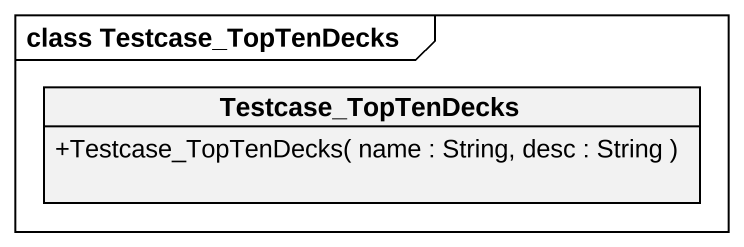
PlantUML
@startuml
mainframe class Testcase_TopTenDecks
hide circle
hide empty members
skinparam classAttributeIconSize 0
class Testcase_TopTenDecks {
  +Testcase_TopTenDecks( name : String, desc : String )
}
@enduml
